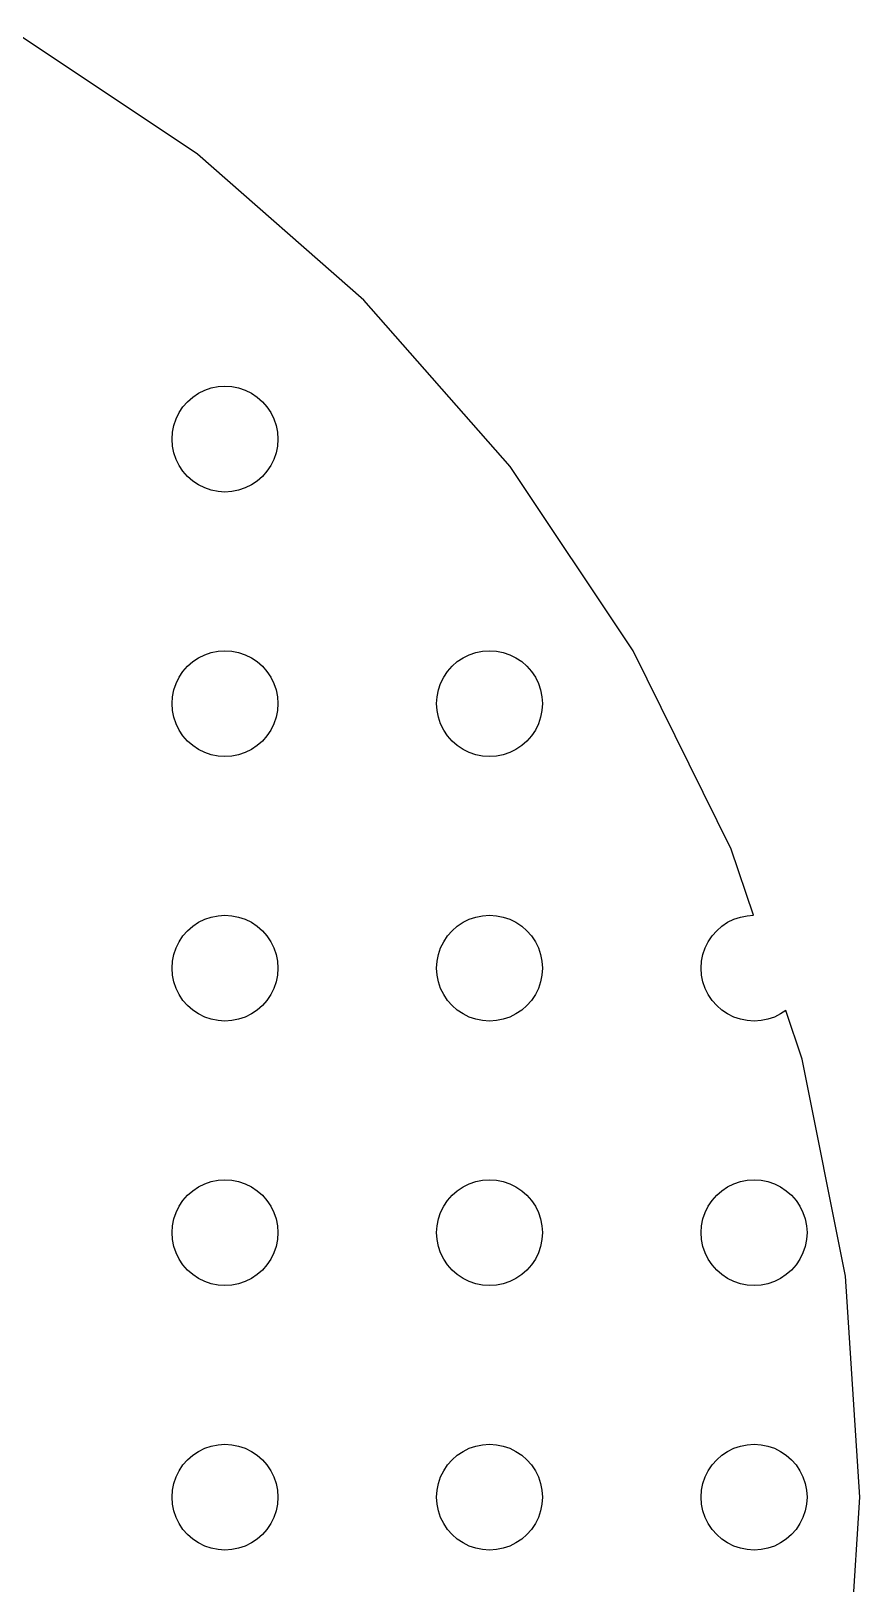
# Model space of a CAD drawing. Header units: metres. Extents: x -96 to 96, y -96 to 96.
# Drawn here: x 49 to 96, y -4.9 to 83.1 of the extents above; entities that cross this region are included whole.
import ezdxf

# ---------------------------------------------------------------- set-up
doc = ezdxf.new("R2010")
doc.units = ezdxf.units.M

msp = doc.modelspace()

# ---------------------------------------------------------------- linework, layer by layer
for p, q in [((58.4411, 76.1619), (48, 83.1384)), ((67.8822, 67.8822), (58.4411, 76.1619)), ((76.1619, 58.4411), (67.8822, 67.8822)), ((58.1737, 62.3801), (58.5, 62.5981)), ((58.5, 62.5981), (58.8519, 62.7716)), ((58.8519, 62.7716), (59.2235, 62.8978)), ((59.2235, 62.8978), (59.6084, 62.9743)), ((59.6084, 62.9743), (60, 63)), ((60, 63), (60.3916, 62.9743)), ((60.3916, 62.9743), (60.7765, 62.8978)), ((60.7765, 62.8978), (61.148, 62.7716)), ((61.148, 62.7716), (61.5, 62.5981)), ((61.5, 62.5981), (61.8263, 62.3801)), ((57.4019, 61.5), (57.6199, 61.8263)), ((57.6199, 61.8263), (57.8787, 62.1213)), ((57.8787, 62.1213), (58.1737, 62.3801)), ((61.8263, 62.3801), (62.1213, 62.1213)), ((62.1213, 62.1213), (62.3801, 61.8263)), ((62.3801, 61.8263), (62.5981, 61.5)), ((57.0257, 60.3916), (57.1022, 60.7765)), ((57.1022, 60.7765), (57.2284, 61.148)), ((57.2284, 61.148), (57.4019, 61.5)), ((62.5981, 61.5), (62.7716, 61.148)), ((62.7716, 61.148), (62.8978, 60.7765)), ((62.8978, 60.7765), (62.9743, 60.3916)), ((57, 60), (57.0257, 60.3916)), ((57.0257, 59.6084), (57, 60)), ((62.9743, 60.3916), (63, 60)), ((63, 60), (62.9743, 59.6084)), ((57.1022, 59.2235), (57.0257, 59.6084)), ((57.2284, 58.8519), (57.1022, 59.2235)), ((62.8978, 59.2235), (62.7716, 58.8519)), ((62.9743, 59.6084), (62.8978, 59.2235)), ((57.4019, 58.5), (57.2284, 58.8519)), ((57.6199, 58.1737), (57.4019, 58.5)), ((57.8787, 57.8787), (57.6199, 58.1737)), ((62.3801, 58.1737), (62.1213, 57.8787)), ((62.5981, 58.5), (62.3801, 58.1737)), ((62.7716, 58.8519), (62.5981, 58.5)), ((83.1384, 48), (76.1619, 58.4411)), ((58.1737, 57.6199), (57.8787, 57.8787)), ((58.5, 57.4019), (58.1737, 57.6199)), ((58.8519, 57.2284), (58.5, 57.4019)), ((61.5, 57.4019), (61.148, 57.2284)), ((61.8263, 57.6199), (61.5, 57.4019)), ((62.1213, 57.8787), (61.8263, 57.6199)), ((59.2235, 57.1022), (58.8519, 57.2284)), ((59.6084, 57.0257), (59.2235, 57.1022)), ((60, 57), (59.6084, 57.0257)), ((60.3916, 57.0257), (60, 57)), ((60.7765, 57.1022), (60.3916, 57.0257)), ((61.148, 57.2284), (60.7765, 57.1022)), ((58.1737, 47.3801), (58.5, 47.5981)), ((58.5, 47.5981), (58.8519, 47.7716)), ((58.8519, 47.7716), (59.2235, 47.8978)), ((59.2235, 47.8978), (59.6084, 47.9743)), ((59.6084, 47.9743), (60, 48)), ((60, 48), (60.3916, 47.9743)), ((60.3916, 47.9743), (60.7765, 47.8978)), ((60.7765, 47.8978), (61.148, 47.7716)), ((61.148, 47.7716), (61.5, 47.5981)), ((61.5, 47.5981), (61.8263, 47.3801)), ((73.1737, 47.3801), (73.5, 47.5981)), ((73.5, 47.5981), (73.8519, 47.7716)), ((73.8519, 47.7716), (74.2235, 47.8978)), ((74.2235, 47.8978), (74.6084, 47.9743)), ((74.6084, 47.9743), (75, 48)), ((75, 48), (75.3916, 47.9743)), ((75.3916, 47.9743), (75.7765, 47.8978)), ((75.7765, 47.8978), (76.148, 47.7716)), ((76.148, 47.7716), (76.5, 47.5981)), ((76.5, 47.5981), (76.8263, 47.3801)), ((88.6924, 36.7376), (83.1384, 48)), ((57.4019, 46.5), (57.6199, 46.8263)), ((57.6199, 46.8263), (57.8787, 47.1213)), ((57.8787, 47.1213), (58.1737, 47.3801)), ((61.8263, 47.3801), (62.1213, 47.1213)), ((62.1213, 47.1213), (62.3801, 46.8263)), ((62.3801, 46.8263), (62.5981, 46.5)), ((72.4019, 46.5), (72.6199, 46.8263)), ((72.6199, 46.8263), (72.8787, 47.1213)), ((72.8787, 47.1213), (73.1737, 47.3801)), ((76.8263, 47.3801), (77.1213, 47.1213)), ((77.1213, 47.1213), (77.3801, 46.8263)), ((77.3801, 46.8263), (77.5981, 46.5)), ((57.1022, 45.7765), (57.2284, 46.148)), ((57.2284, 46.148), (57.4019, 46.5)), ((62.5981, 46.5), (62.7716, 46.148)), ((62.7716, 46.148), (62.8978, 45.7765)), ((72.1022, 45.7765), (72.2284, 46.148)), ((72.2284, 46.148), (72.4019, 46.5)), ((77.5981, 46.5), (77.7716, 46.148)), ((77.7716, 46.148), (77.8978, 45.7765)), ((57, 45), (57.0257, 45.3916)), ((57.0257, 44.6084), (57, 45)), ((57.0257, 45.3916), (57.1022, 45.7765)), ((62.8978, 45.7765), (62.9743, 45.3916)), ((62.9743, 45.3916), (63, 45)), ((63, 45), (62.9743, 44.6084)), ((72, 45), (72.0257, 45.3916)), ((72.0257, 44.6084), (72, 45)), ((72.0257, 45.3916), (72.1022, 45.7765)), ((77.8978, 45.7765), (77.9743, 45.3916)), ((77.9743, 45.3916), (78, 45)), ((78, 45), (77.9743, 44.6084)), ((57.1022, 44.2235), (57.0257, 44.6084)), ((57.2284, 43.8519), (57.1022, 44.2235)), ((62.8978, 44.2235), (62.7716, 43.8519)), ((62.9743, 44.6084), (62.8978, 44.2235)), ((72.1022, 44.2235), (72.0257, 44.6084)), ((72.2284, 43.8519), (72.1022, 44.2235)), ((77.8978, 44.2235), (77.7716, 43.8519)), ((77.9743, 44.6084), (77.8978, 44.2235)), ((57.4019, 43.5), (57.2284, 43.8519)), ((57.6199, 43.1737), (57.4019, 43.5)), ((57.8787, 42.8787), (57.6199, 43.1737)), ((62.3801, 43.1737), (62.1213, 42.8787)), ((62.5981, 43.5), (62.3801, 43.1737)), ((62.7716, 43.8519), (62.5981, 43.5)), ((72.4019, 43.5), (72.2284, 43.8519)), ((72.6199, 43.1737), (72.4019, 43.5)), ((72.8787, 42.8787), (72.6199, 43.1737)), ((77.3801, 43.1737), (77.1213, 42.8787)), ((77.5981, 43.5), (77.3801, 43.1737)), ((77.7716, 43.8519), (77.5981, 43.5)), ((58.1737, 42.6199), (57.8787, 42.8787)), ((58.5, 42.4019), (58.1737, 42.6199)), ((58.8519, 42.2284), (58.5, 42.4019)), ((61.5, 42.4019), (61.148, 42.2284)), ((61.8263, 42.6199), (61.5, 42.4019)), ((62.1213, 42.8787), (61.8263, 42.6199)), ((73.1737, 42.6199), (72.8787, 42.8787)), ((73.5, 42.4019), (73.1737, 42.6199)), ((73.8519, 42.2284), (73.5, 42.4019)), ((76.5, 42.4019), (76.148, 42.2284)), ((76.8263, 42.6199), (76.5, 42.4019)), ((77.1213, 42.8787), (76.8263, 42.6199)), ((59.2235, 42.1022), (58.8519, 42.2284)), ((59.6084, 42.0257), (59.2235, 42.1022)), ((60, 42), (59.6084, 42.0257)), ((60.3916, 42.0257), (60, 42)), ((60.7765, 42.1022), (60.3916, 42.0257)), ((61.148, 42.2284), (60.7765, 42.1022)), ((74.2235, 42.1022), (73.8519, 42.2284)), ((74.6084, 42.0257), (74.2235, 42.1022)), ((75, 42), (74.6084, 42.0257)), ((75.3916, 42.0257), (75, 42)), ((75.7765, 42.1022), (75.3916, 42.0257)), ((76.148, 42.2284), (75.7765, 42.1022)), ((89.962, 32.9975), (88.6924, 36.7376)), ((58.1737, 32.3801), (58.5, 32.5981)), ((58.5, 32.5981), (58.8519, 32.7716)), ((58.8519, 32.7716), (59.2235, 32.8978)), ((59.2235, 32.8978), (59.6084, 32.9743)), ((59.6084, 32.9743), (60, 33)), ((60, 33), (60.3916, 32.9743)), ((60.3916, 32.9743), (60.7765, 32.8978)), ((60.7765, 32.8978), (61.148, 32.7716)), ((61.148, 32.7716), (61.5, 32.5981)), ((61.5, 32.5981), (61.8263, 32.3801)), ((73.1737, 32.3801), (73.5, 32.5981)), ((73.5, 32.5981), (73.8519, 32.7716)), ((73.8519, 32.7716), (74.2235, 32.8978)), ((74.2235, 32.8978), (74.6084, 32.9743)), ((74.6084, 32.9743), (75, 33)), ((75, 33), (75.3916, 32.9743)), ((75.3916, 32.9743), (75.7765, 32.8978)), ((75.7765, 32.8978), (76.148, 32.7716)), ((76.148, 32.7716), (76.5, 32.5981)), ((76.5, 32.5981), (76.8263, 32.3801)), ((88.1737, 32.3801), (88.5, 32.5981)), ((88.5, 32.5981), (88.8519, 32.7716)), ((88.8519, 32.7716), (89.2235, 32.8978)), ((89.2235, 32.8978), (89.6084, 32.9743)), ((89.6084, 32.9743), (89.962, 32.9975)), ((57.4019, 31.5), (57.6199, 31.8263)), ((57.6199, 31.8263), (57.8787, 32.1213)), ((57.8787, 32.1213), (58.1737, 32.3801)), ((61.8263, 32.3801), (62.1213, 32.1213)), ((62.1213, 32.1213), (62.3801, 31.8263)), ((62.3801, 31.8263), (62.5981, 31.5)), ((72.4019, 31.5), (72.6199, 31.8263)), ((72.6199, 31.8263), (72.8787, 32.1213)), ((72.8787, 32.1213), (73.1737, 32.3801)), ((76.8263, 32.3801), (77.1213, 32.1213)), ((77.1213, 32.1213), (77.3801, 31.8263)), ((77.3801, 31.8263), (77.5981, 31.5)), ((87.4019, 31.5), (87.6199, 31.8263)), ((87.6199, 31.8263), (87.8787, 32.1213)), ((87.8787, 32.1213), (88.1737, 32.3801)), ((57.1022, 30.7764), (57.2284, 31.148)), ((57.2284, 31.148), (57.4019, 31.5)), ((62.5981, 31.5), (62.7716, 31.148)), ((62.7716, 31.148), (62.8978, 30.7764)), ((72.1022, 30.7764), (72.2284, 31.148)), ((72.2284, 31.148), (72.4019, 31.5)), ((77.5981, 31.5), (77.7716, 31.148)), ((77.7716, 31.148), (77.8978, 30.7764)), ((87.1022, 30.7764), (87.2284, 31.148)), ((87.2284, 31.148), (87.4019, 31.5)), ((57, 30), (57.0257, 30.3916)), ((57.0257, 29.6084), (57, 30)), ((57.0257, 30.3916), (57.1022, 30.7764)), ((62.8978, 30.7764), (62.9743, 30.3916)), ((62.9743, 30.3916), (63, 30)), ((63, 30), (62.9743, 29.6084)), ((72, 30), (72.0257, 30.3916)), ((72.0257, 29.6084), (72, 30)), ((72.0257, 30.3916), (72.1022, 30.7764)), ((77.8978, 30.7764), (77.9743, 30.3916)), ((77.9743, 30.3916), (78, 30)), ((78, 30), (77.9743, 29.6084)), ((87, 30), (87.0257, 30.3916)), ((87.0257, 29.6084), (87, 30)), ((87.0257, 30.3916), (87.1022, 30.7764)), ((57.1022, 29.2235), (57.0257, 29.6084)), ((57.2284, 28.8519), (57.1022, 29.2235)), ((62.8978, 29.2235), (62.7716, 28.8519)), ((62.9743, 29.6084), (62.8978, 29.2235)), ((72.1022, 29.2235), (72.0257, 29.6084)), ((72.2284, 28.8519), (72.1022, 29.2235)), ((77.8978, 29.2235), (77.7716, 28.8519)), ((77.9743, 29.6084), (77.8978, 29.2235)), ((87.1022, 29.2235), (87.0257, 29.6084)), ((87.2284, 28.8519), (87.1022, 29.2235)), ((57.4019, 28.5), (57.2284, 28.8519)), ((57.6199, 28.1737), (57.4019, 28.5)), ((62.5981, 28.5), (62.3801, 28.1737)), ((62.7716, 28.8519), (62.5981, 28.5)), ((72.4019, 28.5), (72.2284, 28.8519)), ((72.6199, 28.1737), (72.4019, 28.5)), ((77.5981, 28.5), (77.3801, 28.1737)), ((77.7716, 28.8519), (77.5981, 28.5)), ((87.4019, 28.5), (87.2284, 28.8519)), ((87.6199, 28.1737), (87.4019, 28.5)), ((57.8787, 27.8787), (57.6199, 28.1737)), ((58.1737, 27.6199), (57.8787, 27.8787)), ((58.5, 27.4019), (58.1737, 27.6199)), ((58.8519, 27.2283), (58.5, 27.4019)), ((61.5, 27.4019), (61.148, 27.2283)), ((61.8263, 27.6199), (61.5, 27.4019)), ((62.1213, 27.8787), (61.8263, 27.6199)), ((62.3801, 28.1737), (62.1213, 27.8787)), ((72.8787, 27.8787), (72.6199, 28.1737)), ((73.1737, 27.6199), (72.8787, 27.8787)), ((73.5, 27.4019), (73.1737, 27.6199)), ((73.8519, 27.2283), (73.5, 27.4019)), ((76.5, 27.4019), (76.148, 27.2283)), ((76.8263, 27.6199), (76.5, 27.4019)), ((77.1213, 27.8787), (76.8263, 27.6199)), ((77.3801, 28.1737), (77.1213, 27.8787)), ((87.8787, 27.8787), (87.6199, 28.1737)), ((88.1737, 27.6199), (87.8787, 27.8787)), ((88.5, 27.4019), (88.1737, 27.6199)), ((88.8519, 27.2283), (88.5, 27.4019)), ((91.5, 27.4019), (91.148, 27.2283)), ((91.7946, 27.5988), (91.5, 27.4019)), ((92.7289, 24.8466), (91.7946, 27.5988)), ((59.2235, 27.1022), (58.8519, 27.2283)), ((59.6084, 27.0257), (59.2235, 27.1022)), ((60, 27), (59.6084, 27.0257)), ((60.3916, 27.0257), (60, 27)), ((60.7765, 27.1022), (60.3916, 27.0257)), ((61.148, 27.2283), (60.7765, 27.1022)), ((74.2235, 27.1022), (73.8519, 27.2283)), ((74.6084, 27.0257), (74.2235, 27.1022)), ((75, 27), (74.6084, 27.0257)), ((75.3916, 27.0257), (75, 27)), ((75.7765, 27.1022), (75.3916, 27.0257)), ((76.148, 27.2283), (75.7765, 27.1022)), ((89.2235, 27.1022), (88.8519, 27.2283)), ((89.6084, 27.0257), (89.2235, 27.1022)), ((90, 27), (89.6084, 27.0257)), ((90.3916, 27.0257), (90, 27)), ((90.7765, 27.1022), (90.3916, 27.0257)), ((91.148, 27.2283), (90.7765, 27.1022)), ((95.1787, 12.5305), (92.7289, 24.8466)), ((58.5, 17.5981), (58.8519, 17.7716)), ((58.8519, 17.7716), (59.2235, 17.8978)), ((59.2235, 17.8978), (59.6084, 17.9743)), ((59.6084, 17.9743), (60, 18)), ((60, 18), (60.3916, 17.9743)), ((60.3916, 17.9743), (60.7765, 17.8978)), ((60.7765, 17.8978), (61.148, 17.7716)), ((61.148, 17.7716), (61.5, 17.5981)), ((73.5, 17.5981), (73.8519, 17.7716)), ((73.8519, 17.7716), (74.2235, 17.8978)), ((74.2235, 17.8978), (74.6084, 17.9743)), ((74.6084, 17.9743), (75, 18)), ((75, 18), (75.3916, 17.9743)), ((75.3916, 17.9743), (75.7765, 17.8978)), ((75.7765, 17.8978), (76.148, 17.7716)), ((76.148, 17.7716), (76.5, 17.5981)), ((88.5, 17.5981), (88.8519, 17.7716)), ((88.8519, 17.7716), (89.2235, 17.8978)), ((89.2235, 17.8978), (89.6084, 17.9743)), ((89.6084, 17.9743), (90, 18)), ((90, 18), (90.3916, 17.9743)), ((90.3916, 17.9743), (90.7765, 17.8978)), ((90.7765, 17.8978), (91.148, 17.7716)), ((91.148, 17.7716), (91.5, 17.5981)), ((57.4019, 16.5), (57.6199, 16.8263)), ((57.6199, 16.8263), (57.8787, 17.1213)), ((57.8787, 17.1213), (58.1737, 17.3801)), ((58.1737, 17.3801), (58.5, 17.5981)), ((61.5, 17.5981), (61.8263, 17.3801)), ((61.8263, 17.3801), (62.1213, 17.1213)), ((62.1213, 17.1213), (62.3801, 16.8263)), ((62.3801, 16.8263), (62.5981, 16.5)), ((72.4019, 16.5), (72.6199, 16.8263)), ((72.6199, 16.8263), (72.8787, 17.1213)), ((72.8787, 17.1213), (73.1737, 17.3801)), ((73.1737, 17.3801), (73.5, 17.5981)), ((76.5, 17.5981), (76.8263, 17.3801)), ((76.8263, 17.3801), (77.1213, 17.1213)), ((77.1213, 17.1213), (77.3801, 16.8263)), ((77.3801, 16.8263), (77.5981, 16.5)), ((87.4019, 16.5), (87.6199, 16.8263)), ((87.6199, 16.8263), (87.8787, 17.1213)), ((87.8787, 17.1213), (88.1737, 17.3801)), ((88.1737, 17.3801), (88.5, 17.5981)), ((91.5, 17.5981), (91.8263, 17.3801)), ((91.8263, 17.3801), (92.1213, 17.1213)), ((92.1213, 17.1213), (92.3801, 16.8263)), ((92.3801, 16.8263), (92.5981, 16.5)), ((57.1022, 15.7764), (57.2284, 16.148)), ((57.2284, 16.148), (57.4019, 16.5)), ((62.5981, 16.5), (62.7716, 16.148)), ((62.7716, 16.148), (62.8978, 15.7764)), ((72.1022, 15.7764), (72.2284, 16.148)), ((72.2284, 16.148), (72.4019, 16.5)), ((77.5981, 16.5), (77.7716, 16.148)), ((77.7716, 16.148), (77.8978, 15.7764)), ((87.1022, 15.7764), (87.2284, 16.148)), ((87.2284, 16.148), (87.4019, 16.5)), ((92.5981, 16.5), (92.7716, 16.148)), ((92.7716, 16.148), (92.8978, 15.7764)), ((57, 15), (57.0257, 15.3916)), ((57.0257, 14.6084), (57, 15)), ((57.0257, 15.3916), (57.1022, 15.7764)), ((62.8978, 15.7764), (62.9743, 15.3916)), ((62.9743, 15.3916), (63, 15)), ((63, 15), (62.9743, 14.6084)), ((72, 15), (72.0257, 15.3916)), ((72.0257, 14.6084), (72, 15)), ((72.0257, 15.3916), (72.1022, 15.7764)), ((77.8978, 15.7764), (77.9743, 15.3916)), ((77.9743, 15.3916), (78, 15)), ((78, 15), (77.9743, 14.6084)), ((87, 15), (87.0257, 15.3916)), ((87.0257, 14.6084), (87, 15)), ((87.0257, 15.3916), (87.1022, 15.7764)), ((92.8978, 15.7764), (92.9743, 15.3916)), ((92.9743, 15.3916), (93, 15)), ((93, 15), (92.9743, 14.6084)), ((57.1022, 14.2235), (57.0257, 14.6084)), ((57.2284, 13.8519), (57.1022, 14.2235)), ((62.8978, 14.2235), (62.7716, 13.8519)), ((62.9743, 14.6084), (62.8978, 14.2235)), ((72.1022, 14.2235), (72.0257, 14.6084)), ((72.2284, 13.8519), (72.1022, 14.2235)), ((77.8978, 14.2235), (77.7716, 13.8519)), ((77.9743, 14.6084), (77.8978, 14.2235)), ((87.1022, 14.2235), (87.0257, 14.6084)), ((87.2284, 13.8519), (87.1022, 14.2235)), ((92.8978, 14.2235), (92.7716, 13.8519)), ((92.9743, 14.6084), (92.8978, 14.2235)), ((57.4019, 13.5), (57.2284, 13.8519)), ((57.6199, 13.1737), (57.4019, 13.5)), ((62.5981, 13.5), (62.3801, 13.1737)), ((62.7716, 13.8519), (62.5981, 13.5)), ((72.4019, 13.5), (72.2284, 13.8519)), ((72.6199, 13.1737), (72.4019, 13.5)), ((77.5981, 13.5), (77.3801, 13.1737)), ((77.7716, 13.8519), (77.5981, 13.5)), ((87.4019, 13.5), (87.2284, 13.8519)), ((87.6199, 13.1737), (87.4019, 13.5)), ((92.5981, 13.5), (92.3801, 13.1737)), ((92.7716, 13.8519), (92.5981, 13.5)), ((57.8787, 12.8787), (57.6199, 13.1737)), ((58.1737, 12.6199), (57.8787, 12.8787)), ((58.5, 12.4019), (58.1737, 12.6199)), ((58.8519, 12.2283), (58.5, 12.4019)), ((61.5, 12.4019), (61.148, 12.2283)), ((61.8263, 12.6199), (61.5, 12.4019)), ((62.1213, 12.8787), (61.8263, 12.6199)), ((62.3801, 13.1737), (62.1213, 12.8787)), ((72.8787, 12.8787), (72.6199, 13.1737)), ((73.1737, 12.6199), (72.8787, 12.8787)), ((73.5, 12.4019), (73.1737, 12.6199)), ((73.8519, 12.2283), (73.5, 12.4019)), ((76.5, 12.4019), (76.148, 12.2283)), ((76.8263, 12.6199), (76.5, 12.4019)), ((77.1213, 12.8787), (76.8263, 12.6199)), ((77.3801, 13.1737), (77.1213, 12.8787)), ((87.8787, 12.8787), (87.6199, 13.1737)), ((88.1737, 12.6199), (87.8787, 12.8787)), ((88.5, 12.4019), (88.1737, 12.6199)), ((88.8519, 12.2283), (88.5, 12.4019)), ((91.5, 12.4019), (91.148, 12.2283)), ((91.8263, 12.6199), (91.5, 12.4019)), ((92.1213, 12.8787), (91.8263, 12.6199)), ((92.3801, 13.1737), (92.1213, 12.8787)), ((96, 0), (95.1787, 12.5305)), ((59.2235, 12.1022), (58.8519, 12.2283)), ((59.6084, 12.0257), (59.2235, 12.1022)), ((60, 12), (59.6084, 12.0257)), ((60.3916, 12.0257), (60, 12)), ((60.7765, 12.1022), (60.3916, 12.0257)), ((61.148, 12.2283), (60.7765, 12.1022)), ((74.2235, 12.1022), (73.8519, 12.2283)), ((74.6084, 12.0257), (74.2235, 12.1022)), ((75, 12), (74.6084, 12.0257)), ((75.3916, 12.0257), (75, 12)), ((75.7765, 12.1022), (75.3916, 12.0257)), ((76.148, 12.2283), (75.7765, 12.1022)), ((89.2235, 12.1022), (88.8519, 12.2283)), ((89.6084, 12.0257), (89.2235, 12.1022)), ((90, 12), (89.6084, 12.0257)), ((90.3916, 12.0257), (90, 12)), ((90.7765, 12.1022), (90.3916, 12.0257)), ((91.148, 12.2283), (90.7765, 12.1022)), ((58.5, 2.59807), (58.8519, 2.77164)), ((58.8519, 2.77164), (59.2235, 2.89777)), ((59.2235, 2.89777), (59.6084, 2.97432)), ((59.6084, 2.97432), (60, 3)), ((60, 3), (60.3916, 2.97432)), ((60.3916, 2.97432), (60.7765, 2.89777)), ((60.7765, 2.89777), (61.148, 2.77164)), ((61.148, 2.77164), (61.5, 2.59807)), ((73.5, 2.59807), (73.8519, 2.77164)), ((73.8519, 2.77164), (74.2235, 2.89777)), ((74.2235, 2.89777), (74.6084, 2.97432)), ((74.6084, 2.97432), (75, 3)), ((75, 3), (75.3916, 2.97432)), ((75.3916, 2.97432), (75.7765, 2.89777)), ((75.7765, 2.89777), (76.148, 2.77164)), ((76.148, 2.77164), (76.5, 2.59807)), ((88.5, 2.59807), (88.8519, 2.77164)), ((88.8519, 2.77164), (89.2235, 2.89777)), ((89.2235, 2.89777), (89.6084, 2.97432)), ((89.6084, 2.97432), (90, 3)), ((90, 3), (90.3916, 2.97432)), ((90.3916, 2.97432), (90.7765, 2.89777)), ((90.7765, 2.89777), (91.148, 2.77164)), ((91.148, 2.77164), (91.5, 2.59807)), ((57.4019, 1.5), (57.6199, 1.82628)), ((57.6199, 1.82628), (57.8787, 2.12131)), ((57.8787, 2.12131), (58.1737, 2.38005)), ((58.1737, 2.38005), (58.5, 2.59807)), ((61.5, 2.59807), (61.8263, 2.38005)), ((61.8263, 2.38005), (62.1213, 2.12131)), ((62.1213, 2.12131), (62.3801, 1.82628)), ((62.3801, 1.82628), (62.5981, 1.5)), ((72.4019, 1.5), (72.6199, 1.82628)), ((72.6199, 1.82628), (72.8787, 2.12131)), ((72.8787, 2.12131), (73.1737, 2.38005)), ((73.1737, 2.38005), (73.5, 2.59807)), ((76.5, 2.59807), (76.8263, 2.38005)), ((76.8263, 2.38005), (77.1213, 2.12131)), ((77.1213, 2.12131), (77.3801, 1.82628)), ((77.3801, 1.82628), (77.5981, 1.5)), ((87.4019, 1.5), (87.6199, 1.82628)), ((87.6199, 1.82628), (87.8787, 2.12131)), ((87.8787, 2.12131), (88.1737, 2.38005)), ((88.1737, 2.38005), (88.5, 2.59807)), ((91.5, 2.59807), (91.8263, 2.38005)), ((91.8263, 2.38005), (92.1213, 2.12131)), ((92.1213, 2.12131), (92.3801, 1.82628)), ((92.3801, 1.82628), (92.5981, 1.5)), ((57.1022, 0.77644), (57.2284, 1.14804)), ((57.2284, 1.14804), (57.4019, 1.5)), ((62.5981, 1.5), (62.7716, 1.14804)), ((62.7716, 1.14804), (62.8978, 0.77644)), ((72.1022, 0.77644), (72.2284, 1.14804)), ((72.2284, 1.14804), (72.4019, 1.5)), ((77.5981, 1.5), (77.7716, 1.14804)), ((77.7716, 1.14804), (77.8978, 0.77644)), ((87.1022, 0.77644), (87.2284, 1.14804)), ((87.2284, 1.14804), (87.4019, 1.5)), ((92.5981, 1.5), (92.7716, 1.14804)), ((92.7716, 1.14804), (92.8978, 0.77644)), ((57, 0), (57.0257, 0.39157)), ((57.0257, -0.39157), (57, 0)), ((57.0257, 0.39157), (57.1022, 0.77644)), ((62.8978, 0.77644), (62.9743, 0.39157)), ((62.9743, 0.39157), (63, 0)), ((63, 0), (62.9743, -0.39157)), ((72, 0), (72.0257, 0.39157)), ((72.0257, -0.39157), (72, 0)), ((72.0257, 0.39157), (72.1022, 0.77644)), ((77.8978, 0.77644), (77.9743, 0.39157)), ((77.9743, 0.39157), (78, 0)), ((78, 0), (77.9743, -0.39157)), ((87, 0), (87.0257, 0.39157)), ((87.0257, -0.39157), (87, 0)), ((87.0257, 0.39157), (87.1022, 0.77644)), ((92.8978, 0.77644), (92.9743, 0.39157)), ((92.9743, 0.39157), (93, 0)), ((93, 0), (92.9743, -0.39157)), ((95.1787, -12.5305), (96, 0)), ((57.1022, -0.77644), (57.0257, -0.39157)), ((57.2284, -1.14804), (57.1022, -0.77644)), ((62.8978, -0.77644), (62.7716, -1.14804)), ((62.9743, -0.39157), (62.8978, -0.77644)), ((72.1022, -0.77644), (72.0257, -0.39157)), ((72.2284, -1.14804), (72.1022, -0.77644)), ((77.8978, -0.77644), (77.7716, -1.14804)), ((77.9743, -0.39157), (77.8978, -0.77644)), ((87.1022, -0.77644), (87.0257, -0.39157)), ((87.2284, -1.14804), (87.1022, -0.77644)), ((92.8978, -0.77644), (92.7716, -1.14804)), ((92.9743, -0.39157), (92.8978, -0.77644)), ((57.4019, -1.5), (57.2284, -1.14804)), ((57.6199, -1.82628), (57.4019, -1.5)), ((62.5981, -1.5), (62.3801, -1.82628)), ((62.7716, -1.14804), (62.5981, -1.5)), ((72.4019, -1.5), (72.2284, -1.14804)), ((72.6199, -1.82628), (72.4019, -1.5)), ((77.5981, -1.5), (77.3801, -1.82628)), ((77.7716, -1.14804), (77.5981, -1.5)), ((87.4019, -1.5), (87.2284, -1.14804)), ((87.6199, -1.82628), (87.4019, -1.5)), ((92.5981, -1.5), (92.3801, -1.82628)), ((92.7716, -1.14804), (92.5981, -1.5)), ((57.8787, -2.12131), (57.6199, -1.82628)), ((58.1737, -2.38005), (57.8787, -2.12131)), ((58.5, -2.59807), (58.1737, -2.38005)), ((58.8519, -2.77164), (58.5, -2.59807)), ((61.5, -2.59807), (61.148, -2.77164)), ((61.8263, -2.38005), (61.5, -2.59807)), ((62.1213, -2.12131), (61.8263, -2.38005)), ((62.3801, -1.82628), (62.1213, -2.12131)), ((72.8787, -2.12131), (72.6199, -1.82628)), ((73.1737, -2.38005), (72.8787, -2.12131)), ((73.5, -2.59807), (73.1737, -2.38005)), ((73.8519, -2.77164), (73.5, -2.59807)), ((76.5, -2.59807), (76.148, -2.77164)), ((76.8263, -2.38005), (76.5, -2.59807)), ((77.1213, -2.12131), (76.8263, -2.38005)), ((77.3801, -1.82628), (77.1213, -2.12131)), ((87.8787, -2.12131), (87.6199, -1.82628)), ((88.1737, -2.38005), (87.8787, -2.12131)), ((88.5, -2.59807), (88.1737, -2.38005)), ((88.8519, -2.77164), (88.5, -2.59807)), ((91.5, -2.59807), (91.148, -2.77164)), ((91.8263, -2.38005), (91.5, -2.59807)), ((92.1213, -2.12131), (91.8263, -2.38005)), ((92.3801, -1.82628), (92.1213, -2.12131)), ((59.2235, -2.89777), (58.8519, -2.77164)), ((59.6084, -2.97432), (59.2235, -2.89777)), ((60, -3), (59.6084, -2.97432)), ((60.3916, -2.97432), (60, -3)), ((60.7765, -2.89777), (60.3916, -2.97432)), ((61.148, -2.77164), (60.7765, -2.89777)), ((74.2235, -2.89777), (73.8519, -2.77164)), ((74.6084, -2.97432), (74.2235, -2.89777)), ((75, -3), (74.6084, -2.97432)), ((75.3916, -2.97432), (75, -3)), ((75.7765, -2.89777), (75.3916, -2.97432)), ((76.148, -2.77164), (75.7765, -2.89777)), ((89.2235, -2.89777), (88.8519, -2.77164)), ((89.6084, -2.97432), (89.2235, -2.89777)), ((90, -3), (89.6084, -2.97432)), ((90.3916, -2.97432), (90, -3)), ((90.7765, -2.89777), (90.3916, -2.97432)), ((91.148, -2.77164), (90.7765, -2.89777))]:
    msp.add_line(p, q)

doc.saveas('drawing.dxf')
